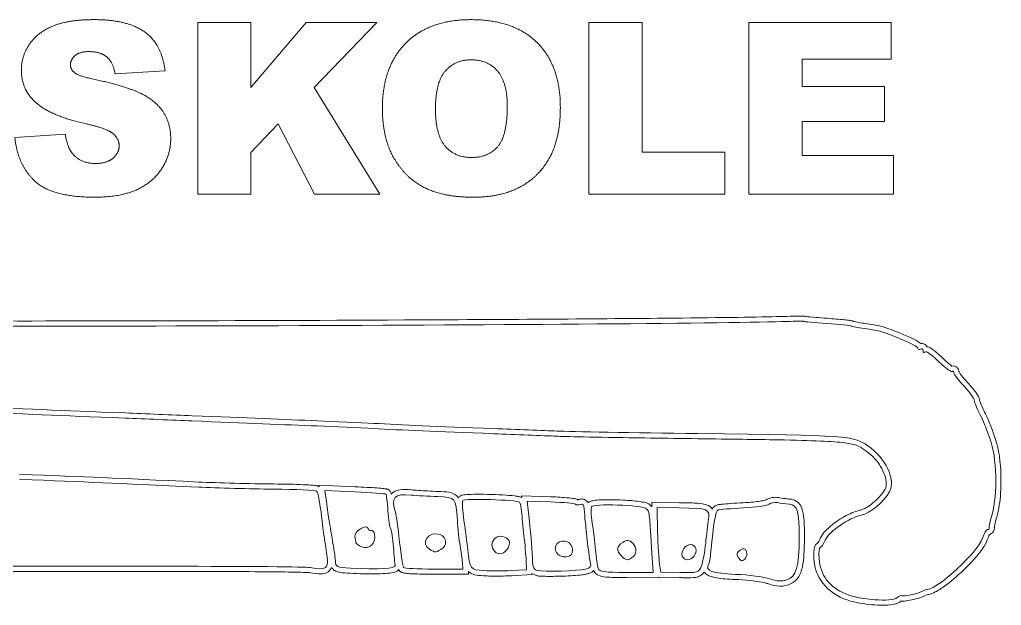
# Model space of a CAD drawing. Header units: millimetres. Extents: x 0 to 1091, y 0 to 786.
# Drawn here: x 520 to 1091, y 445 to 786 of the extents above; entities that cross this region are included whole.
import ezdxf

# ---------------------------------------------------------------- set-up
doc = ezdxf.new("R2010")
doc.units = ezdxf.units.MM
doc.layers.get('0').update_dxf_attribs({"lineweight": 5})

msp = doc.modelspace()

# ---------------------------------------------------------------- linework, layer by layer
at = {"color": 1}
for p, q in [((623.18, 784.03), (654.08, 784.03)), ((623.18, 684.03), (623.18, 784.03)), ((654.08, 784.03), (654.08, 746.24)), ((654.08, 746.24), (686.44, 784.03)), ((686.44, 784.03), (727.54, 784.03)), ((727.54, 784.03), (691.05, 746.29)), ((851.01, 784.03), (881.91, 784.03)), ((851.01, 684.03), (851.01, 784.03)), ((881.91, 784.03), (881.91, 708.66)), ((944.12, 784.03), (1026.93, 784.03)), ((944.12, 684.03), (944.12, 784.03)), ((1026.93, 784.03), (1026.93, 762.68)), ((1026.93, 762.68), (975.09, 762.68)), ((975.09, 762.68), (975.09, 746.79)), ((604.21, 755.93), (575.09, 754.23)), ((691.05, 746.29), (729.18, 684.03)), ((975.09, 746.79), (1023.18, 746.79)), ((1023.18, 746.79), (1023.18, 726.39)), ((1023.18, 726.39), (975.09, 726.39)), ((975.09, 726.39), (975.09, 706.68)), ((670.04, 725.16), (654.08, 708.44)), ((691.13, 684.03), (670.04, 725.16)), ((516.76, 717.12), (546.16, 718.96)), ((654.08, 708.44), (654.08, 684.03)), ((881.91, 708.66), (930.13, 708.66)), ((930.13, 708.66), (930.13, 684.03)), ((975.09, 706.68), (1028.43, 706.68)), ((1028.43, 706.68), (1028.43, 684.03)), ((654.08, 684.03), (623.18, 684.03)), ((729.18, 684.03), (691.13, 684.03)), ((930.13, 684.03), (851.01, 684.03)), ((1028.43, 684.03), (944.12, 684.03)), ((693.82, 514.66), (714.93, 513.73)), ((693.95, 513.72), (693.82, 514.66)), ((697.28, 511.51), (714.79, 510.73)), ((698.34, 503.62), (697.28, 511.51)), ((811.88, 507.45), (811.77, 508.46)), ((811.77, 508.46), (828.77, 507.88)), ((815.11, 505.35), (828.66, 504.88)), ((816.17, 495.32), (815.11, 505.35)), ((887.65, 501.99), (887.58, 504.76)), ((887.58, 504.76), (903.82, 504.46)), ((890.66, 501.7), (903.76, 501.46)), ((891.02, 487.53), (890.66, 501.7)), ((887.52, 478.25), (888.44, 463.74)), ((777.34, 469.56), (777.67, 465.75)), ((814.44, 470.87), (814.68, 465.39)), ((777.67, 465.75), (760.61, 465.79)), ((780.79, 464.51), (780.95, 462.74)), ((814.68, 465.39), (805.7, 464.91)), ((817.79, 463.14), (817.81, 462.56)), ((817.79, 463.14), (820.26, 461.96)), ((888.44, 463.74), (872.9, 463.8)), ((892.95, 464.08), (892.16, 468.73)), ((903.9, 463.83), (892.95, 464.08)), ((780.95, 462.74), (760.61, 462.79)), ((817.81, 462.56), (805.87, 461.91)), ((891.64, 460.73), (872.89, 460.8)), ((903.83, 460.83), (891.62, 461.11)), ((891.62, 461.11), (891.64, 460.73))]:
    msp.add_line(p, q, dxfattribs=at)
for centre, start, end in [((777.52, 505.72), 148.2835, 148.2837), ((810.62, 504.7), 45.0014, 45.0016), ((743.09, 466.62), 210.7727, 210.7747)]:
    msp.add_arc(centre, 3, start, end, dxfattribs=at)
for points, degree in [([(538.42, 781.82), (547.39, 785.74), (563.01, 785.74)], 2), ([(563.01, 785.74), (582.18, 785.74), (592.24, 778.61)], 2), ([(744.39, 772.1), (758.03, 785.74), (782.38, 785.74)], 2), ([(782.38, 785.74), (807.35, 785.74), (820.86, 772.34)], 2), ([(524.98, 771.04), (529.45, 777.89), (538.42, 781.82)], 2), ([(592.24, 778.61), (602.3, 771.48), (604.21, 755.93)], 2), ([(730.75, 733.97), (730.75, 758.45), (744.39, 772.1)], 2), ([(820.86, 772.34), (834.36, 758.93), (834.36, 734.78)], 2), ([(520.52, 756.48), (520.52, 764.18), (524.98, 771.04)], 2), ([(559.94, 767.12), (554.55, 767.12), (551.83, 764.83)], 2), ([(570.21, 764.05), (566.49, 767.12), (559.94, 767.12)], 2), ([(551.83, 764.83), (549.1, 762.55), (549.1, 759.27)], 2), ([(575.09, 754.23), (573.93, 760.98), (570.21, 764.05)], 2), ([(782.32, 762.34), (772.97, 762.34), (767.31, 755.73)], 2), ([(797.77, 755.83), (792.07, 762.34), (782.32, 762.34)], 2), ([(529.25, 737.17), (520.52, 744.74), (520.52, 756.48)], 2), ([(549.1, 759.27), (549.1, 756.89), (551.35, 754.98)], 2), ([(551.35, 754.98), (553.53, 753), (561.72, 751.29)], 2), ([(767.31, 755.73), (761.65, 749.11), (761.65, 733.83)], 2), ([(803.46, 735.19), (803.46, 749.31), (797.77, 755.83)], 2), ([(561.72, 751.29), (581.98, 746.93), (590.74, 742.46)], 2), ([(590.74, 742.46), (599.51, 737.99), (603.5, 731.37)], 2), ([(558.24, 725.03), (537.91, 729.6), (529.25, 737.17)], 2), ([(737.64, 704.77), (730.75, 716.44), (730.75, 733.97)], 2), ([(761.65, 733.83), (761.65, 718.69), (767.28, 712.07)], 2), ([(798.01, 711.93), (803.46, 718.41), (803.46, 735.19)], 2), ([(834.36, 734.78), (834.36, 717.25), (828.46, 706.03)], 2), ([(603.5, 731.37), (607.49, 724.76), (607.49, 716.57)], 2), ([(574.06, 719.23), (570.65, 722.3), (558.24, 725.03)], 2), ([(527.88, 692.15), (518.06, 701.97), (516.76, 717.12)], 2), ([(546.16, 718.96), (547.12, 711.8), (550.05, 708.04)], 2), ([(577.47, 712.27), (577.47, 716.16), (574.06, 719.23)], 2), ([(607.49, 716.57), (607.49, 706.95), (602.17, 698.84)], 2), ([(573.89, 705.08), (577.47, 708.18), (577.47, 712.27)], 2), ([(767.28, 712.07), (772.9, 705.45), (782.59, 705.45)], 2), ([(782.59, 705.45), (792.55, 705.45), (798.01, 711.93)], 2), ([(550.05, 708.04), (554.83, 701.97), (563.69, 701.97)], 2), ([(563.69, 701.97), (570.31, 701.97), (573.89, 705.08)], 2), ([(755.61, 687.72), (744.53, 693.11), (737.64, 704.77)], 2), ([(828.46, 706.03), (822.56, 694.81), (811.41, 688.57)], 2), ([(602.17, 698.84), (596.85, 690.72), (587.3, 686.52)], 2), ([(563.22, 682.33), (537.71, 682.33), (527.88, 692.15)], 2), ([(587.3, 686.52), (577.75, 682.33), (563.22, 682.33)], 2), ([(783.61, 682.33), (766.7, 682.33), (755.61, 687.72)], 2), ([(811.41, 688.57), (800.26, 682.33), (783.61, 682.33)], 2), ([(411.88, 608.03), (422.52, 606.2), (905.51, 607.89), (966.29, 609.97)], 3), ([(966.29, 609.97), (971.49, 610.14), (975.85, 610.17), (975.99, 610.03)], 3), ([(975.99, 610.03), (976.13, 609.89), (982.25, 609.34), (989.59, 608.81)], 3), ([(989.59, 608.81), (996.92, 608.28), (1003.31, 607.62), (1003.78, 607.33)], 3), ([(1003.78, 607.33), (1004.24, 607.04), (1007.63, 606.38), (1011.3, 605.86)], 3), ([(1011.3, 605.86), (1020.33, 604.59), (1022.46, 603.97), (1033.26, 599.52)], 3), ([(1033.26, 599.52), (1038.39, 597.4), (1042.58, 595.07), (1042.58, 594.32)], 3), ([(1042.58, 594.32), (1042.58, 593.57), (1043.25, 593.38), (1044.07, 593.89)], 3), ([(1044.07, 593.89), (1044.89, 594.39), (1045.56, 593.99), (1045.56, 592.98)], 3), ([(1045.56, 592.98), (1045.56, 591.98), (1045.97, 591.56), (1046.47, 592.06)], 3), ([(1046.47, 592.06), (1047.46, 593.06), (1049.35, 591.71), (1056.78, 584.72)], 3), ([(1056.78, 584.72), (1059.52, 582.13), (1062.14, 580.4), (1062.61, 580.86)], 3), ([(1062.61, 580.86), (1063.07, 581.33), (1063.45, 581.04), (1063.45, 580.22)], 3), ([(1063.45, 580.22), (1063.45, 579.4), (1066.14, 575.82), (1069.42, 572.27)], 3), ([(1069.42, 572.27), (1072.7, 568.71), (1075.38, 565.05), (1075.38, 564.13)], 3), ([(581.11, 556.68), (540.34, 558.28), (527.77, 558.83), (476.74, 561.23)], 3), ([(1075.38, 564.13), (1075.38, 563.21), (1076.67, 559.93), (1078.25, 556.83)], 3), ([(581, 553.68), (540.22, 555.28), (527.63, 555.83), (476.6, 558.23)], 3), ([(619.88, 555.1), (609.22, 555.55), (591.77, 556.26), (581.11, 556.68)], 3), ([(692.94, 552.15), (673.97, 552.86), (651.62, 553.77), (619.88, 555.1)], 3), ([(1078.25, 556.83), (1079.83, 553.74), (1081.86, 549.07), (1082.78, 546.45)], 3), ([(619.75, 552.1), (609.1, 552.55), (591.65, 553.26), (581, 553.68)], 3), ([(692.83, 549.15), (673.85, 549.86), (651.49, 550.77), (619.75, 552.1)], 3), ([(725.57, 547.65), (717.41, 548.1), (702.64, 548.78), (692.83, 549.15)], 3), ([(725.74, 550.65), (717.54, 551.1), (702.78, 551.78), (692.94, 552.15)], 3), ([(795.82, 547.6), (761.73, 548.89), (742.13, 549.74), (725.74, 550.65)], 3), ([(795.71, 544.61), (761.61, 545.89), (741.99, 546.74), (725.57, 547.65)], 3), ([(832.22, 543.15), (824.44, 543.49), (808, 544.14), (795.71, 544.61)], 3), ([(832.35, 546.15), (824.56, 546.48), (808.12, 547.14), (795.82, 547.6)], 3), ([(914.35, 544.7), (877.04, 545.16), (840.14, 545.81), (832.35, 546.15)], 3), ([(1013.38, 537.6), (1004.78, 543.45), (1002.47, 543.61), (914.35, 544.7)], 3), ([(1082.78, 546.45), (1083.69, 543.84), (1084.49, 541.55), (1084.57, 541.37)], 3), ([(1026.08, 510.85), (1029.74, 517.88), (1023.7, 530.59), (1013.38, 537.6)], 3), ([(1084.57, 541.37), (1088.48, 531.7), (1089.1, 509.07), (1085.77, 497.72)], 3), ([(519.51, 521.03), (560.29, 519.43), (572.88, 518.88), (623.91, 516.48)], 3), ([(519.4, 518.03), (560.17, 516.43), (572.74, 515.88), (623.77, 513.49)], 3), ([(623.91, 516.48), (634.49, 515.99), (654.07, 515.48), (667.28, 515.36)], 3), ([(623.77, 513.49), (634.43, 512.99), (654, 512.48), (667.26, 512.36)], 3), ([(667.26, 512.36), (680.51, 512.24), (691.77, 511.72), (692.28, 511.22)], 3), ([(692.28, 511.22), (693.4, 510.09), (694.2, 506.09), (695.45, 495.19)], 3), ([(714.79, 510.73), (724.43, 510.3), (732.54, 509.72), (732.82, 509.44)], 3), ([(732.82, 509.44), (733.09, 509.17), (733.61, 504.82), (733.97, 499.77)], 3), ([(738.48, 498.23), (735.55, 507.63), (737.48, 509.9), (747.52, 508.91)], 3), ([(747.52, 508.91), (750.8, 508.59), (757.67, 508.17), (762.78, 507.99)], 3), ([(1009.53, 497.15), (1014.63, 498.17), (1023.14, 505.22), (1026.08, 510.85)], 3), ([(699.87, 493.26), (699.62, 494.62), (698.93, 499.28), (698.34, 503.62)], 3), ([(762.78, 507.99), (773.44, 507.62), (773.61, 507.42), (774.41, 494.28)], 3), ([(778.24, 494.14), (777.42, 499.82), (777.09, 505.03), (777.52, 505.72)], 3), ([(777.52, 505.72), (778.35, 507.07), (809.21, 506.12), (810.62, 504.7)], 3), ([(810.62, 504.7), (811.09, 504.23), (811.63, 501.69), (811.82, 499.05)], 3), ([(828.66, 504.88), (836.12, 504.63), (842.61, 504.02), (843.1, 503.54)], 3), ([(843.1, 503.54), (843.59, 503.05), (844.92, 503.01), (846.07, 503.45)], 3), ([(846.07, 503.45), (847.48, 503.99), (848.21, 503.11), (848.31, 500.74)], 3), ([(852.43, 501.96), (852.69, 504.14), (882.34, 503.16), (884.6, 500.91)], 3), ([(940.98, 501.41), (948.16, 501.78), (954.87, 502.75), (955.89, 503.56)], 3), ([(955.89, 503.56), (956.91, 504.38), (959.09, 504.79), (960.73, 504.48)], 3), ([(960.73, 504.48), (962.37, 504.17), (965.52, 503.76), (967.72, 503.56)], 3), ([(967.72, 503.56), (972.4, 503.13), (973.54, 499.31), (973.48, 484.25)], 3), ([(733.97, 499.77), (734.32, 494.73), (735.05, 489.9), (735.59, 489.03)], 3), ([(739.93, 489.03), (739.56, 492.72), (738.9, 496.86), (738.48, 498.23)], 3), ([(811.82, 499.05), (812.01, 496.41), (812.62, 490.22), (813.18, 485.3)], 3), ([(848.31, 500.74), (848.39, 498.81), (848.65, 495.55), (848.88, 493.5)], 3), ([(853.21, 490.52), (852.31, 496.06), (852.1, 499.11), (852.43, 501.96)], 3), ([(884.6, 500.91), (886.19, 499.31), (886.16, 499.6), (887.52, 478.25)], 3), ([(903.76, 501.46), (920.58, 501.16), (921.56, 500.76), (920.59, 494.64)], 3), ([(922, 476.01), (923.46, 492.27), (924.78, 499.77), (926.29, 500.23)], 3), ([(926.29, 500.23), (927.19, 500.51), (933.8, 501.04), (940.98, 501.41)], 3), ([(1085.77, 497.72), (1084.69, 494.03), (1083.92, 490.5), (1084.06, 489.89)], 3), ([(695.45, 495.19), (695.99, 490.57), (696.68, 485.45), (696.99, 483.81)], 3), ([(701.49, 483.57), (700.85, 487.54), (700.12, 491.9), (699.87, 493.26)], 3), ([(722.54, 489.39), (721.58, 492.27), (714.16, 487.85), (714.76, 484.76)], 3), ([(774.41, 494.28), (774.71, 489.37), (775.42, 482.67), (775.98, 479.37)], 3), ([(780.43, 477.1), (780.04, 480.79), (779.06, 488.45), (778.24, 494.14)], 3), ([(818.18, 470.12), (817.97, 476.61), (817.42, 483.5), (816.17, 495.32)], 3), ([(848.88, 493.5), (849.12, 491.45), (849.73, 485.75), (850.25, 480.83)], 3), ([(920.59, 494.64), (920.17, 491.96), (919.44, 485.75), (918.98, 480.83)], 3), ([(988.62, 482.7), (990.83, 487.69), (1002.47, 495.73), (1009.53, 497.15)], 3), ([(724.37, 488.25), (723.71, 487.85), (722.89, 488.36), (722.54, 489.39)], 3), ([(726.2, 485.64), (725.85, 487.48), (725.02, 488.66), (724.37, 488.25)], 3), ([(735.59, 489.03), (736.13, 488.16), (736.85, 483.44), (737.2, 478.55)], 3), ([(743.09, 466.62), (742.57, 467.5), (740.97, 478.84), (739.93, 489.03)], 3), ([(764.31, 485.88), (757.7, 488.33), (752.41, 480.67), (758.33, 477.22)], 3), ([(802.8, 483.91), (797.57, 487.73), (791.46, 480.72), (796.03, 476.15)], 3), ([(854.78, 477.01), (854.38, 481.57), (853.67, 487.65), (853.21, 490.52)], 3), ([(892.16, 468.73), (891.73, 471.28), (891.21, 479.74), (891.02, 487.53)], 3), ([(1083.14, 488.77), (1082.48, 488.77), (1081.13, 486.53), (1080.15, 483.8)], 3), ([(1084.06, 489.89), (1084.21, 489.27), (1083.79, 488.77), (1083.14, 488.77)], 3), ([(696.99, 483.81), (697.3, 482.17), (697.97, 477.7), (698.48, 473.89)], 3), ([(702.9, 475.23), (702.76, 475.85), (702.12, 479.6), (701.49, 483.57)], 3), ([(714.76, 484.76), (715.02, 483.41), (715.29, 481.79), (715.35, 481.15)], 3), ([(715.35, 481.15), (715.41, 480.51), (716.97, 479.41), (718.82, 478.72)], 3), ([(718.82, 478.72), (723.09, 477.11), (727.11, 480.88), (726.2, 485.64)], 3), ([(764.77, 477.15), (768.71, 479.26), (768.44, 484.36), (764.31, 485.88)], 3), ([(803.89, 478.26), (805.27, 481.28), (805.09, 482.24), (802.8, 483.91)], 3), ([(813.18, 485.3), (813.74, 480.38), (814.31, 473.89), (814.44, 470.87)], 3), ([(832.58, 480.69), (829.32, 477.42), (832.67, 472.36), (837.73, 472.94)], 3), ([(841.44, 476.93), (841.43, 481.55), (835.82, 483.93), (832.58, 480.69)], 3), ([(850.25, 480.83), (850.77, 475.9), (851.56, 470.73), (852, 469.32)], 3), ([(870.67, 481.31), (866.94, 478.99), (866.71, 476.65), (869.89, 473.48)], 3), ([(876.53, 480.79), (874.21, 482.89), (873.32, 482.97), (870.67, 481.31)], 3), ([(875.86, 472.27), (878.97, 474.41), (879.28, 478.3), (876.53, 480.79)], 3), ([(918.98, 480.83), (918.52, 475.9), (917.4, 470.01), (916.5, 467.73)], 3), ([(973.48, 484.25), (973.41, 466.83), (971.83, 461.48), (966.17, 459.5)], 3), ([(985.67, 478.33), (986.23, 478.33), (987.55, 480.3), (988.62, 482.7)], 3), ([(1080.15, 483.8), (1077.06, 475.27), (1055.32, 455.02), (1048.06, 453.91)], 3), ([(703.35, 470.46), (703.25, 472.47), (703.05, 474.62), (702.9, 475.23)], 3), ([(737.2, 478.55), (737.54, 473.66), (737.99, 468.88), (738.2, 467.93)], 3), ([(758.33, 477.22), (761.6, 475.31), (761.33, 475.31), (764.77, 477.15)], 3), ([(775.98, 479.37), (776.54, 476.07), (777.15, 471.66), (777.34, 469.56)], 3), ([(789.72, 464.88), (782.01, 465.37), (781.61, 465.89), (780.43, 477.1)], 3), ([(796.03, 476.15), (798.66, 473.52), (802.16, 474.45), (803.89, 478.26)], 3), ([(837.73, 472.94), (840.55, 473.27), (841.45, 474.24), (841.44, 476.93)], 3), ([(856.43, 466.29), (855.91, 467.63), (855.17, 472.45), (854.78, 477.01)], 3), ([(910.27, 480.08), (907.28, 480.08), (904.33, 476.06), (905.35, 473.39)], 3), ([(912.26, 473.35), (914.45, 475.99), (913.24, 480.08), (910.27, 480.08)], 3), ([(920.68, 468.49), (921.1, 469.16), (921.69, 472.55), (922, 476.01)], 3), ([(939.13, 476.76), (936.97, 475.41), (936.77, 474.55), (938.12, 472.39)], 3), ([(942.76, 476.02), (942.02, 477.96), (941.29, 478.11), (939.13, 476.76)], 3), ([(941.75, 471.64), (942.82, 472.71), (943.28, 474.68), (942.76, 476.02)], 3), ([(985.01, 472), (984.81, 475.48), (985.11, 478.33), (985.67, 478.33)], 3), ([(698.48, 473.89), (699.53, 466.03), (698.19, 465.05), (688.63, 466.68)], 3), ([(712.11, 466.36), (704.19, 466.78), (703.52, 467.09), (703.35, 470.46)], 3), ([(820.83, 464.91), (819.18, 465.23), (818.29, 466.97), (818.18, 470.12)], 3), ([(852, 469.32), (852.58, 467.48), (851.72, 466.49), (848.94, 465.79)], 3), ([(869.89, 473.48), (872.49, 470.87), (873.51, 470.67), (875.86, 472.27)], 3), ([(905.35, 473.39), (906.46, 470.51), (909.89, 470.49), (912.26, 473.35)], 3), ([(938.12, 472.39), (939.5, 470.17), (940.15, 470.04), (941.75, 471.64)], 3), ([(1000.58, 451.31), (991.03, 455.2), (985.56, 462.47), (985.01, 472)], 3), ([(688.63, 466.68), (677.99, 468.51), (195, 466.82), (134.22, 464.75)], 3), ([(738.2, 467.93), (738.59, 466.12), (728.46, 465.51), (712.11, 466.36)], 3), ([(740.51, 465.09), (740.41, 465.25), (740.35, 465.38), (740.3, 465.48)], 3), ([(760.61, 465.79), (751.23, 465.82), (743.35, 466.19), (743.09, 466.62)], 3), ([(805.7, 464.91), (800.77, 464.64), (793.57, 464.63), (789.72, 464.88)], 3), ([(848.94, 465.79), (844.77, 464.74), (824.91, 464.12), (820.83, 464.91)], 3), ([(872.9, 463.8), (859.96, 463.86), (857.2, 464.27), (856.43, 466.29)], 3), ([(916.5, 467.73), (914.89, 463.67), (914.59, 463.58), (903.9, 463.83)], 3), ([(936.35, 462.73), (922.97, 463.23), (918.46, 464.89), (920.68, 468.49)], 3), ([(956.16, 460.14), (952.94, 461.28), (944.02, 462.45), (936.35, 462.73)], 3), ([(966.17, 459.5), (963.21, 458.47), (960.35, 458.66), (956.16, 460.14)], 3), ([(1044.82, 452.75), (1042.85, 451.56), (1033.83, 449.64), (1033.14, 450.26)], 3), ([(1048.06, 453.91), (1047.1, 453.77), (1045.64, 453.24), (1044.82, 452.75)], 3), ([(1030.51, 449.18), (1026.93, 446.51), (1009.28, 447.76), (1000.58, 451.31)], 3), ([(1033.14, 450.26), (1032.84, 450.53), (1031.66, 450.05), (1030.51, 449.18)], 3)]:
    msp.add_open_spline(points, degree=degree, dxfattribs=at)
for points, knots in [([(412.38, 610.99), (412.41, 610.98), (412.56, 610.96), (412.76, 610.95), (413.5, 610.89), (415.04, 610.83), (417.18, 610.77), (424.88, 610.57), (440.73, 610.43), (462.29, 610.35), (525.94, 610.1), (639.62, 610.34), (743.53, 610.84), (799.95, 611.12), (853.49, 611.47), (894.59, 611.87), (923.87, 612.16), (946.84, 612.47), (960, 612.79), (962.4, 612.85), (964.47, 612.91), (966.19, 612.96)], [0.0022543, 0.0022543, 0.0022543, 0.0022543, 0.0129974, 0.0129974, 0.0129974, 0.0511166, 0.0511166, 0.0511166, 0.1885339, 0.1885339, 0.1885339, 0.5942669, 0.5942669, 0.5942669, 0.8145502, 0.8145502, 0.8145502, 0.9714567, 0.9714567, 0.9714567, 1, 1, 1, 1]), ([(966.19, 612.96), (968.81, 613.05), (971.22, 613.11), (973.02, 613.12), (973.91, 613.12), (974.66, 613.12), (975.23, 613.1), (975.52, 613.1), (975.75, 613.09), (976, 613.06), (976.13, 613.05), (976.25, 613.04), (976.46, 613.01), (976.55, 612.99), (976.65, 612.97), (976.83, 612.92)], [0.0000002, 0.0000002, 0.0000002, 0.0000002, 0.5, 0.5, 0.5, 0.75, 0.75, 0.75, 0.875, 0.875, 0.875, 0.9375, 0.9375, 0.9375, 0.9655778, 0.9655778, 0.9655778, 0.9655778]), ([(976.83, 612.92), (976.93, 612.9), (977.08, 612.88), (977.27, 612.86), (978.31, 612.74), (980.41, 612.54), (983.04, 612.33), (985.04, 612.16), (987.35, 611.98), (989.8, 611.81)], [0.1443759, 0.1443759, 0.1443759, 0.1443759, 0.2221084, 0.2221084, 0.2221084, 0.6645877, 0.6645877, 0.6645877, 1, 1, 1, 1]), ([(989.8, 611.81), (993.5, 611.54), (996.95, 611.24), (999.57, 610.96), (1000.88, 610.83), (1001.97, 610.7), (1002.82, 610.58), (1003.24, 610.52), (1003.6, 610.46), (1003.92, 610.4), (1004.09, 610.36), (1004.24, 610.33), (1004.43, 610.28), (1004.56, 610.24), (1004.71, 610.2), (1004.95, 610.09), (1004.98, 610.08), (1005.02, 610.06), (1005.06, 610.04)], [0.0000004, 0.0000004, 0.0000004, 0.0000004, 0.5, 0.5, 0.5, 0.75, 0.75, 0.75, 0.875, 0.875, 0.875, 0.9375, 0.9375, 0.9375, 0.9812419, 0.9812419, 0.9812419, 0.9870525, 0.9870525, 0.9870525, 0.9870525]), ([(1005.06, 610.04), (1005.15, 610.01), (1005.36, 609.96), (1005.61, 609.9), (1006.57, 609.68), (1008.32, 609.35), (1010.25, 609.05), (1010.73, 608.98), (1011.22, 608.9), (1011.72, 608.83)], [0.156892, 0.156892, 0.156892, 0.156892, 0.3015799, 0.3015799, 0.3015799, 0.8611263, 0.8611263, 0.8611263, 1, 1, 1, 1]), ([(1011.72, 608.83), (1015.7, 608.27), (1018.45, 607.82), (1021.24, 607.1), (1024.14, 606.34), (1026.97, 605.31), (1031.15, 603.62), (1032.15, 603.22), (1033.23, 602.78), (1034.4, 602.29)], [0, 0, 0, 0, 0.4370192, 0.4370192, 0.4370192, 0.8914728, 0.8914728, 0.8914728, 1, 1, 1, 1]), ([(1034.4, 602.29), (1037.06, 601.2), (1039.47, 600.05), (1041.3, 599.03), (1042.22, 598.51), (1042.99, 598.04), (1043.65, 597.54), (1043.85, 597.4), (1044.04, 597.24), (1044.23, 597.07)], [0.0000001, 0.0000001, 0.0000001, 0.0000001, 0.5, 0.5, 0.5, 0.75, 0.75, 0.75, 0.8241488, 0.8241488, 0.8241488, 0.8241488]), ([(1044.23, 597.07), (1044.39, 597.09), (1044.56, 597.1), (1044.73, 597.1), (1045.49, 597.11), (1046.34, 596.84), (1046.99, 596.35), (1047.4, 596.04), (1047.72, 595.66), (1047.96, 595.27)], [0.2349341, 0.2349341, 0.2349341, 0.2349341, 0.2913524, 0.2913524, 0.2913524, 0.5379894, 0.5379894, 0.5379894, 0.6918086, 0.6918086, 0.6918086, 0.6918086]), ([(1047.96, 595.27), (1048.06, 595.25), (1048.16, 595.23), (1048.25, 595.21), (1049.21, 594.97), (1049.9, 594.55), (1050.65, 594.03), (1051.95, 593.16), (1053.42, 591.89), (1055.52, 589.98), (1056.49, 589.1), (1057.59, 588.08), (1058.83, 586.9)], [0.2403287, 0.2403287, 0.2403287, 0.2403287, 0.2614654, 0.2614654, 0.2614654, 0.4728147, 0.4728147, 0.4728147, 0.8330343, 0.8330343, 0.8330343, 1, 1, 1, 1]), ([(1058.83, 586.9), (1059.79, 586), (1060.72, 585.22), (1061.5, 584.65), (1061.84, 584.4), (1062.14, 584.18), (1062.39, 584.03)], [0, 0, 0, 0, 0.3758079, 0.3758079, 0.3758079, 0.5398624, 0.5398624, 0.5398624, 0.5398624]), ([(1062.39, 584.03), (1062.89, 584.12), (1063.48, 584.11), (1064.02, 583.93), (1064.73, 583.71), (1065.29, 583.25), (1065.63, 582.81), (1066.14, 582.16), (1066.3, 581.57), (1066.38, 581.07), (1066.4, 580.98), (1066.41, 580.89), (1066.42, 580.8)], [0.2677418, 0.2677418, 0.2677418, 0.2677418, 0.4053054, 0.4053054, 0.4053054, 0.5823178, 0.5823178, 0.5823178, 0.8434661, 0.8434661, 0.8434661, 0.8914765, 0.8914765, 0.8914765, 0.8914765]), ([(1066.42, 580.8), (1066.49, 580.68), (1066.59, 580.51), (1066.72, 580.31), (1067.31, 579.41), (1068.43, 577.95), (1069.77, 576.39), (1070.35, 575.71), (1070.97, 575), (1071.62, 574.3)], [0.2164367, 0.2164367, 0.2164367, 0.2164367, 0.321048, 0.321048, 0.321048, 0.7944259, 0.7944259, 0.7944259, 1, 1, 1, 1]), ([(1071.62, 574.3), (1073.33, 572.45), (1074.88, 570.58), (1076.05, 568.99), (1076.63, 568.19), (1077.12, 567.47), (1077.51, 566.79), (1077.71, 566.44), (1077.88, 566.12), (1078.04, 565.74), (1078.16, 565.44), (1078.28, 565.12), (1078.35, 564.59), (1078.36, 564.5), (1078.37, 564.4), (1078.38, 564.29)], [0, 0, 0, 0, 0.5, 0.5, 0.5, 0.75, 0.75, 0.75, 0.875, 0.875, 0.875, 0.9743564, 0.9743564, 0.9743564, 0.991983, 0.991983, 0.991983, 0.991983]), ([(1078.38, 564.29), (1078.4, 564.19), (1078.47, 563.91), (1078.59, 563.56), (1078.95, 562.48), (1079.7, 560.68), (1080.56, 558.92), (1080.68, 558.68), (1080.8, 558.44), (1080.92, 558.2)], [0.1285113, 0.1285113, 0.1285113, 0.1285113, 0.3189094, 0.3189094, 0.3189094, 0.9180273, 0.9180273, 0.9180273, 1, 1, 1, 1]), ([(1080.92, 558.2), (1082.19, 555.7), (1083.69, 552.37), (1084.76, 549.68), (1085.09, 548.87), (1085.37, 548.11), (1085.61, 547.44)], [0.0000002, 0.0000002, 0.0000002, 0.0000002, 0.7675239, 0.7675239, 0.7675239, 1, 1, 1, 1]), ([(914.32, 541.7), (895.65, 541.93), (877.1, 542.21), (862.23, 542.47), (851.85, 542.65), (843.28, 542.83), (837.7, 542.98), (835.28, 543.04), (833.43, 543.1), (832.22, 543.15)], [0, 0, 0, 0, 0.5, 0.5, 0.5, 0.8487759, 0.8487759, 0.8487759, 1, 1, 1, 1]), ([(1085.61, 547.44), (1086.05, 546.18), (1086.46, 545), (1086.78, 544.09), (1086.96, 543.59), (1087.11, 543.17), (1087.21, 542.87), (1087.28, 542.67), (1087.34, 542.52), (1087.36, 542.47)], [0.0000003, 0.0000003, 0.0000003, 0.0000003, 0.4826091, 0.4826091, 0.4826091, 0.7530504, 0.7530504, 0.7530504, 0.93889, 0.93889, 0.93889, 0.93889]), ([(1011.69, 535.12), (1010.08, 536.22), (1008.89, 536.97), (1007.35, 537.6), (1005.68, 538.29), (1003.51, 538.85), (999.91, 539.32), (993.24, 540.19), (981.86, 540.67), (960.87, 541.05), (948.84, 541.27), (933.64, 541.46), (914.32, 541.7)], [0, 0, 0, 0, 0.191408, 0.191408, 0.191408, 0.397964, 0.397964, 0.397964, 0.78065, 0.78065, 0.78065, 1, 1, 1, 1]), ([(1087.36, 542.47), (1088.61, 539.37), (1089.45, 535.48), (1090.04, 531.12), (1090.92, 524.52), (1091.16, 516.9), (1090.7, 509.95), (1090.38, 505.09), (1089.73, 500.57), (1088.65, 496.87)], [0.0007189, 0.0007189, 0.0007189, 0.0007189, 0.2802396, 0.2802396, 0.2802396, 0.7038362, 0.7038362, 0.7038362, 1, 1, 1, 1]), ([(1023.41, 512.24), (1024.02, 513.39), (1024.29, 514.96), (1024.09, 516.87), (1023.78, 519.8), (1022.34, 523.45), (1019.97, 526.89), (1017.84, 529.97), (1014.99, 532.88), (1011.69, 535.12)], [0, 0, 0, 0, 0.256158, 0.256158, 0.256158, 0.648826, 0.648826, 0.648826, 1, 1, 1, 1]), ([(667.28, 515.36), (673.94, 515.3), (680.1, 515.14), (684.68, 514.93), (686.98, 514.82), (688.87, 514.71), (690.29, 514.58), (691, 514.52), (691.57, 514.45), (692.08, 514.37), (692.34, 514.33), (692.57, 514.29), (692.86, 514.21), (693.01, 514.16), (693.18, 514.11), (693.43, 514), (693.57, 513.94), (693.73, 513.87), (693.95, 513.72)], [0, 0, 0, 0, 0.5, 0.5, 0.5, 0.75, 0.75, 0.75, 0.875, 0.875, 0.875, 0.9375, 0.9375, 0.9375, 0.9708682, 0.9708682, 0.9708682, 0.9890761, 0.9890761, 0.9890761, 0.9890761]), ([(714.93, 513.73), (719.77, 513.51), (724.22, 513.26), (727.53, 513.02), (729.18, 512.9), (730.54, 512.79), (731.55, 512.69), (732.06, 512.63), (732.47, 512.58), (732.84, 512.52), (733.02, 512.49), (733.19, 512.47), (733.41, 512.41), (733.53, 512.38), (733.65, 512.35), (733.86, 512.27), (734, 512.21), (734.18, 512.15), (734.49, 511.94), (734.61, 511.85), (734.76, 511.74), (734.94, 511.57)], [0, 0, 0, 0, 0.5, 0.5, 0.5, 0.75, 0.75, 0.75, 0.875, 0.875, 0.875, 0.9375, 0.9375, 0.9375, 0.96875, 0.96875, 0.96875, 0.9909939, 0.9909939, 0.9909939, 0.9999993, 0.9999993, 0.9999993, 0.9999993]), ([(734.94, 511.57), (735.33, 511.17), (735.44, 510.93), (735.53, 510.74), (735.71, 510.38), (735.76, 510.2), (735.81, 510.02), (735.86, 509.83), (735.9, 509.66), (735.93, 509.49)], [0, 0, 0, 0, 0.0390532, 0.0390532, 0.0390532, 0.1130488, 0.1130488, 0.1130488, 0.1869036, 0.1869036, 0.1869036, 0.1869036]), ([(735.93, 509.49), (736.31, 509.92), (736.73, 510.29), (737.18, 510.6), (738.39, 511.4), (739.74, 511.78), (741.16, 511.97), (743.09, 512.23), (745.24, 512.15), (747.82, 511.9)], [0.5051432, 0.5051432, 0.5051432, 0.5051432, 0.5740705, 0.5740705, 0.5740705, 0.7554524, 0.7554524, 0.7554524, 1, 1, 1, 1]), ([(747.82, 511.9), (749.82, 511.7), (753.41, 511.45), (757.04, 511.26), (759.06, 511.15), (761.09, 511.05), (762.89, 510.99)], [0, 0, 0, 0, 0.64318, 0.64318, 0.64318, 1, 1, 1, 1]), ([(762.89, 510.99), (765.56, 510.9), (767.64, 510.83), (769.52, 510.49), (770.73, 510.27), (771.91, 509.92), (772.99, 509.24), (773.76, 508.75), (774.45, 508.08), (774.99, 507.33)], [0, 0, 0, 0, 0.25, 0.25, 0.25, 0.4118412, 0.4118412, 0.4118412, 0.5281741, 0.5281741, 0.5281741, 0.5281741]), ([(774.97, 507.3), (775.34, 507.9), (775.73, 508.16), (776.02, 508.34), (776.5, 508.64), (776.8, 508.72), (777.08, 508.8), (777.65, 508.96), (778.13, 509.03), (778.7, 509.09), (780.06, 509.24), (781.82, 509.32), (783.94, 509.35), (788.72, 509.42), (795.16, 509.26), (800.6, 508.96), (803.32, 508.8), (805.78, 508.61), (807.7, 508.39), (808.66, 508.27), (809.47, 508.16), (810.19, 508), (810.55, 507.93), (810.88, 507.85), (811.24, 507.72), (811.43, 507.66), (811.63, 507.58), (811.88, 507.45)], [0, 0, 0, 0, 0.0201185, 0.0201185, 0.0201185, 0.0537207, 0.0537207, 0.0537207, 0.1211751, 0.1211751, 0.1211751, 0.2802777, 0.2802777, 0.2802777, 0.6401389, 0.6401389, 0.6401389, 0.8200694, 0.8200694, 0.8200694, 0.9100347, 0.9100347, 0.9100347, 0.9550174, 0.9550174, 0.9550174, 0.9782004, 0.9782004, 0.9782004, 0.9782004]), ([(1008.94, 500.09), (1009.78, 500.25), (1011.18, 500.82), (1012.68, 501.71), (1015.07, 503.13), (1017.79, 505.32), (1019.94, 507.6), (1021.47, 509.22), (1022.72, 510.89), (1023.41, 512.24)], [0.0000001, 0.0000001, 0.0000001, 0.0000001, 0.2688549, 0.2688549, 0.2688549, 0.69683, 0.69683, 0.69683, 1, 1, 1, 1]), ([(828.77, 507.88), (832.54, 507.75), (836.07, 507.54), (838.77, 507.28), (840.12, 507.16), (841.26, 507.02), (842.17, 506.88), (842.62, 506.8), (843.01, 506.73), (843.42, 506.62), (843.62, 506.57), (843.82, 506.51), (844.08, 506.4), (844.22, 506.35), (844.37, 506.28), (844.58, 506.15)], [0, 0, 0, 0, 0.5, 0.5, 0.5, 0.75, 0.75, 0.75, 0.875, 0.875, 0.875, 0.9375, 0.9375, 0.9375, 0.9714488, 0.9714488, 0.9714488, 0.9714488]), ([(844.58, 506.15), (844.68, 506.16), (844.8, 506.19), (844.91, 506.22), (844.94, 506.23), (844.97, 506.24), (845, 506.25)], [0.669588, 0.669588, 0.669588, 0.669588, 0.9235561, 0.9235561, 0.9235561, 0.9999731, 0.9999731, 0.9999731, 0.9999731]), ([(845, 506.25), (845.64, 506.5), (846.42, 506.68), (847.31, 506.58), (848.09, 506.48), (848.93, 506.11), (849.53, 505.58), (849.96, 505.21), (850.27, 504.78), (850.5, 504.36)], [0, 0, 0, 0, 0.2348043, 0.2348043, 0.2348043, 0.4398908, 0.4398908, 0.4398908, 0.5875236, 0.5875236, 0.5875236, 0.5875236]), ([(850.5, 504.36), (850.83, 504.68), (851.13, 504.84), (851.4, 504.98), (852.02, 505.3), (852.51, 505.42), (853.05, 505.54), (854.16, 505.79), (855.43, 505.92), (856.95, 506.02), (860.73, 506.26), (865.89, 506.22), (870.84, 505.97), (874.25, 505.79), (877.54, 505.52), (880.2, 505.15), (881.53, 504.96), (882.69, 504.76), (883.7, 504.5), (884.23, 504.36), (884.71, 504.21), (885.21, 504), (885.61, 503.83), (886.02, 503.64), (886.52, 503.2), (886.59, 503.15), (886.65, 503.09), (886.72, 503.02), (886.72, 503.02), (886.72, 503.02), (886.72, 503.02), (886.72, 503.02), (886.72, 503.02), (886.72, 503.02)], [0.0326132, 0.0326132, 0.0326132, 0.0326132, 0.0588656, 0.0588656, 0.0588656, 0.1200563, 0.1200563, 0.1200563, 0.2469377, 0.2469377, 0.2469377, 0.5630399, 0.5630399, 0.5630399, 0.78152, 0.78152, 0.78152, 0.89076, 0.89076, 0.89076, 0.9480769, 0.9480769, 0.9480769, 0.994154, 0.994154, 0.994154, 1, 1, 1, 1.0000013, 1.0000013, 1.0000013, 1.0000026, 1.0000026, 1.0000026, 1.0000026]), ([(903.82, 504.46), (908.34, 504.38), (911.75, 504.29), (914.39, 504.08), (916.22, 503.93), (917.69, 503.73), (919, 503.35), (920.07, 503.04), (921.08, 502.59), (921.95, 501.82), (922.3, 501.51), (922.61, 501.14), (922.87, 500.75)], [0, 0, 0, 0, 0.2683849, 0.2683849, 0.2683849, 0.4532128, 0.4532128, 0.4532128, 0.6027381, 0.6027381, 0.6027381, 0.6626874, 0.6626874, 0.6626874, 0.6626874]), ([(922.87, 500.75), (922.97, 500.96), (923.09, 501.16), (923.22, 501.36), (923.49, 501.78), (923.84, 502.23), (924.45, 502.64), (924.71, 502.82), (925.04, 502.99), (925.41, 503.1)], [0.8322353, 0.8322353, 0.8322353, 0.8322353, 0.875, 0.875, 0.875, 0.9618008, 0.9618008, 0.9618008, 1, 1, 1, 1]), ([(925.41, 503.1), (925.73, 503.2), (925.9, 503.22), (926.12, 503.26), (926.66, 503.36), (927.31, 503.43), (928.15, 503.52), (930.96, 503.8), (935.74, 504.14), (940.83, 504.41)], [0, 0, 0, 0, 0.083183, 0.083183, 0.083183, 0.295909, 0.295909, 0.295909, 1, 1, 1, 1]), ([(940.83, 504.41), (944.06, 504.57), (947.21, 504.87), (949.71, 505.2), (950.96, 505.37), (952.05, 505.56), (952.88, 505.73), (953.51, 505.86), (954.01, 506), (954.23, 506.07), (954.23, 506.07), (954.24, 506.08), (954.24, 506.08)], [0, 0, 0, 0, 0.4619714, 0.4619714, 0.4619714, 0.6929571, 0.6929571, 0.6929571, 0.8700318, 0.8700318, 0.8700318, 0.8751055, 0.8751055, 0.8751055, 0.8751055]), ([(954.24, 506.08), (955.02, 506.63), (955.8, 506.94), (956.61, 507.18), (957.9, 507.54), (959.25, 507.68), (960.64, 507.53), (960.86, 507.5), (961.07, 507.47), (961.29, 507.43), (961.29, 507.43), (961.29, 507.43), (961.29, 507.43)], [0.0325545, 0.0325545, 0.0325545, 0.0325545, 0.3729917, 0.3729917, 0.3729917, 0.9165104, 0.9165104, 0.9165104, 1, 1, 1, 1.0000048, 1.0000048, 1.0000048, 1.0000048]), ([(961.29, 507.43), (962.22, 507.26), (963.91, 507.01), (965.53, 506.81), (966.4, 506.7), (967.26, 506.61), (967.99, 506.54)], [0.0000011, 0.0000011, 0.0000011, 0.0000011, 0.6494888, 0.6494888, 0.6494888, 1, 1, 1, 1]), ([(967.99, 506.54), (969.21, 506.43), (970.48, 506.12), (971.63, 505.42), (972.75, 504.74), (973.68, 503.71), (974.32, 502.53), (975.23, 500.86), (975.69, 498.93), (975.99, 496.51), (976.39, 493.42), (976.5, 489.48), (976.48, 484.24)], [0.0000003, 0.0000003, 0.0000003, 0.0000003, 0.1953649, 0.1953649, 0.1953649, 0.3858984, 0.3858984, 0.3858984, 0.6552845, 0.6552845, 0.6552845, 1, 1, 1, 1]), ([(886.72, 503.02), (886.95, 502.8), (887.27, 502.49), (887.64, 502), (887.64, 502), (887.65, 501.99), (887.65, 501.99)], [0, 0, 0, 0, 0.1538031, 0.1538031, 0.1538031, 0.1554602, 0.1554602, 0.1554602, 0.1554602]), ([(985.87, 483.92), (986.53, 485.39), (987.52, 486.68), (988.72, 487.97), (991.03, 490.47), (994.19, 492.94), (997.57, 495.07), (1000.44, 496.86), (1003.44, 498.39), (1006.27, 499.36), (1007.18, 499.66), (1008.06, 499.91), (1008.94, 500.09)], [0.0000004, 0.0000004, 0.0000004, 0.0000004, 0.1972635, 0.1972635, 0.1972635, 0.5768866, 0.5768866, 0.5768866, 0.897861, 0.897861, 0.897861, 1, 1, 1, 1]), ([(1088.65, 496.87), (1088.18, 495.29), (1087.78, 493.72), (1087.49, 492.46), (1087.32, 491.71), (1087.19, 491.07), (1087.12, 490.62), (1087.09, 490.44), (1087.07, 490.29), (1087.06, 490.19)], [0, 0, 0, 0, 0.4452494, 0.4452494, 0.4452494, 0.7093206, 0.7093206, 0.7093206, 0.815438, 0.815438, 0.815438, 0.815438]), ([(1084.48, 485.99), (1084.42, 485.89), (1084.34, 485.78), (1084.27, 485.65), (1083.87, 484.97), (1083.38, 483.91), (1082.97, 482.78)], [0.4374938, 0.4374938, 0.4374938, 0.4374938, 0.5274959, 0.5274959, 0.5274959, 1, 1, 1, 1]), ([(1087.06, 490.19), (1087.17, 489.35), (1087.01, 488.43), (1086.55, 487.67), (1086.08, 486.87), (1085.31, 486.28), (1084.48, 485.99)], [0.0571113, 0.0571113, 0.0571113, 0.0571113, 0.4193927, 0.4193927, 0.4193927, 0.7970995, 0.7970995, 0.7970995, 0.7970995]), ([(976.48, 484.24), (976.45, 476.77), (976.17, 471.43), (975.32, 467.32), (974.78, 464.74), (974.01, 462.61), (972.8, 460.86), (971.72, 459.3), (970.27, 458.09), (968.67, 457.3), (968.17, 457.06), (967.67, 456.85), (967.15, 456.67), (967.15, 456.67), (967.15, 456.67), (967.15, 456.67)], [0, 0, 0, 0, 0.424334, 0.424334, 0.424334, 0.690649, 0.690649, 0.690649, 0.927341, 0.927341, 0.927341, 1, 1, 1, 1.000001, 1.000001, 1.000001, 1.000001]), ([(982.02, 471.82), (981.91, 473.7), (981.93, 475.39), (982.07, 476.78), (982.14, 477.44), (982.22, 478.01), (982.41, 478.64), (982.51, 478.99), (982.63, 479.36), (982.98, 479.88), (983.18, 480.17), (983.46, 480.53), (984, 480.86), (984.08, 480.91), (984.16, 480.96), (984.26, 481)], [0, 0, 0, 0, 0.5, 0.5, 0.5, 0.7364245, 0.7364245, 0.7364245, 0.8682123, 0.8682123, 0.8682123, 0.9415515, 0.9415515, 0.9415515, 0.9528429, 0.9528429, 0.9528429, 0.9528429]), ([(984.26, 481), (984.34, 481.12), (984.45, 481.26), (984.56, 481.43), (984.95, 482.03), (985.44, 482.94), (985.87, 483.92)], [0.4039727, 0.4039727, 0.4039727, 0.4039727, 0.5364082, 0.5364082, 0.5364082, 1, 1, 1, 1]), ([(1082.97, 482.78), (1082.34, 481.05), (1081.31, 479.32), (1080, 477.46), (1077.29, 473.61), (1073.33, 469.24), (1069.04, 465.13), (1065.41, 461.65), (1061.57, 458.38), (1058.06, 455.85), (1056.17, 454.48), (1054.37, 453.33), (1052.7, 452.46), (1051.36, 451.77), (1050.12, 451.25), (1048.79, 451), (1048.7, 450.98), (1048.61, 450.96), (1048.51, 450.95)], [0, 0, 0, 0, 0.152601, 0.152601, 0.152601, 0.467819, 0.467819, 0.467819, 0.733909, 0.733909, 0.733909, 0.877438, 0.877438, 0.877438, 0.991874, 0.991874, 0.991874, 1, 1, 1, 1]), ([(999.45, 448.53), (993.6, 450.92), (988.97, 454.57), (985.96, 459.28), (983.62, 462.93), (982.29, 467.2), (982.02, 471.82)], [0, 0, 0, 0, 0.562964, 0.562964, 0.562964, 1, 1, 1, 1]), ([(688.13, 463.73), (688.1, 463.73), (687.95, 463.75), (687.75, 463.76), (687.01, 463.82), (685.47, 463.88), (683.33, 463.94), (675.63, 464.14), (659.78, 464.28), (638.22, 464.36), (574.57, 464.61), (460.89, 464.38), (356.98, 463.87), (300.56, 463.6), (247.02, 463.24), (205.92, 462.84), (176.64, 462.55), (153.67, 462.24), (140.51, 461.92), (138.11, 461.87), (136.04, 461.81), (134.32, 461.75)], [0.0022543, 0.0022543, 0.0022543, 0.0022543, 0.0129974, 0.0129974, 0.0129974, 0.0511166, 0.0511166, 0.0511166, 0.1885339, 0.1885339, 0.1885339, 0.5942669, 0.5942669, 0.5942669, 0.8145502, 0.8145502, 0.8145502, 0.9714567, 0.9714567, 0.9714567, 1, 1, 1, 1]), ([(701.19, 466.73), (701.07, 466.45), (700.94, 466.18), (700.77, 465.91), (700.24, 465.02), (699.38, 464.25), (698.46, 463.79), (697.33, 463.23), (696.17, 463.06), (694.97, 463.02), (693.03, 462.96), (690.88, 463.25), (688.13, 463.73)], [0.3597633, 0.3597633, 0.3597633, 0.3597633, 0.4025554, 0.4025554, 0.4025554, 0.5444574, 0.5444574, 0.5444574, 0.7188133, 0.7188133, 0.7188133, 0.9997599, 0.9997599, 0.9997599, 0.9997599]), ([(711.95, 463.37), (709.55, 463.49), (707.77, 463.6), (706.29, 463.83), (705.31, 463.98), (704.44, 464.17), (703.56, 464.58), (702.83, 464.92), (702.1, 465.46), (701.57, 466.15), (701.42, 466.34), (701.3, 466.53), (701.19, 466.73)], [0, 0, 0, 0, 0.30112, 0.30112, 0.30112, 0.4996025, 0.4996025, 0.4996025, 0.6628077, 0.6628077, 0.6628077, 0.7068648, 0.7068648, 0.7068648, 0.7068648]), ([(740.3, 465.48), (740.12, 465.27), (739.92, 465.1), (739.74, 464.96), (739.07, 464.46), (738.5, 464.25), (737.89, 464.05), (736.76, 463.7), (735.49, 463.5), (733.92, 463.34), (730.47, 462.98), (725.61, 462.9), (719.5, 463.06), (717.16, 463.13), (714.64, 463.23), (711.95, 463.37)], [0.088135, 0.088135, 0.088135, 0.088135, 0.1162655, 0.1162655, 0.1162655, 0.2190957, 0.2190957, 0.2190957, 0.4124172, 0.4124172, 0.4124172, 0.8371662, 0.8371662, 0.8371662, 1, 1, 1, 1]), ([(760.61, 462.79), (755.88, 462.8), (751.53, 462.9), (748.29, 463.06), (746.67, 463.13), (745.33, 463.22), (744.31, 463.33), (743.79, 463.38), (743.37, 463.44), (742.94, 463.52), (742.73, 463.56), (742.53, 463.61), (742.22, 463.72), (742.06, 463.77), (741.87, 463.84), (741.58, 464.02), (741.35, 464.16), (741.03, 464.35), (740.67, 464.85), (740.61, 464.92), (740.56, 465), (740.51, 465.09)], [0.0000003, 0.0000003, 0.0000003, 0.0000003, 0.5, 0.5, 0.5, 0.75, 0.75, 0.75, 0.875, 0.875, 0.875, 0.9375, 0.9375, 0.9375, 0.970283, 0.970283, 0.970283, 0.9962927, 0.9962927, 0.9962927, 1, 1, 1, 1]), ([(789.52, 461.88), (787.56, 462.01), (785.97, 462.12), (784.43, 462.51), (783.37, 462.79), (782.3, 463.23), (781.37, 463.99), (781.16, 464.15), (780.97, 464.33), (780.79, 464.51)], [0, 0, 0, 0, 0.25, 0.25, 0.25, 0.4217936, 0.4217936, 0.4217936, 0.4593617, 0.4593617, 0.4593617, 0.4593617]), ([(853.76, 464.9), (853.03, 464.17), (852.21, 463.74), (851.36, 463.41), (850.82, 463.2), (850.27, 463.03), (849.67, 462.88)], [0.5322163, 0.5322163, 0.5322163, 0.5322163, 0.8186274, 0.8186274, 0.8186274, 0.9999995, 0.9999995, 0.9999995, 0.9999995]), ([(872.89, 460.8), (867.4, 460.83), (863.72, 460.91), (861.05, 461.17), (859.22, 461.36), (857.84, 461.59), (856.54, 462.19), (855.75, 462.55), (854.98, 463.1), (854.42, 463.82), (854.14, 464.16), (853.92, 464.54), (853.76, 464.9)], [0, 0, 0, 0, 0.4218188, 0.4218188, 0.4218188, 0.7109094, 0.7109094, 0.7109094, 0.888085, 0.888085, 0.888085, 0.9749007, 0.9749007, 0.9749007, 0.9749007]), ([(918.08, 464.05), (918.04, 463.99), (918, 463.93), (917.96, 463.87), (917.5, 463.17), (916.81, 462.45), (915.99, 461.96), (915.07, 461.41), (914.07, 461.13), (913.04, 460.98), (911.24, 460.7), (909.18, 460.72), (906.1, 460.78), (905.39, 460.79), (904.64, 460.81), (903.83, 460.83)], [0.2129098, 0.2129098, 0.2129098, 0.2129098, 0.2279726, 0.2279726, 0.2279726, 0.4007326, 0.4007326, 0.4007326, 0.5924009, 0.5924009, 0.5924009, 0.9244815, 0.9244815, 0.9244815, 1, 1, 1, 1]), ([(936.24, 459.74), (931.77, 459.9), (928.23, 460.19), (925.44, 460.67), (923.66, 460.98), (922.18, 461.35), (920.88, 461.93), (919.99, 462.33), (919.16, 462.83), (918.45, 463.6), (918.32, 463.74), (918.2, 463.89), (918.08, 464.05)], [0, 0, 0, 0, 0.3289188, 0.3289188, 0.3289188, 0.5394549, 0.5394549, 0.5394549, 0.6840767, 0.6840767, 0.6840767, 0.7099458, 0.7099458, 0.7099458, 0.7099458]), ([(805.87, 461.91), (801.91, 461.7), (796.67, 461.64), (792.64, 461.75), (791.49, 461.78), (790.43, 461.82), (789.52, 461.88)], [0.0000006, 0.0000006, 0.0000006, 0.0000006, 0.778128, 0.778128, 0.778128, 1, 1, 1, 1]), ([(849.67, 462.88), (849.67, 462.88), (849.67, 462.88), (849.67, 462.88), (848.87, 462.68), (847.98, 462.55), (846.89, 462.42), (844.08, 462.09), (840.06, 461.84), (835.93, 461.7), (832.74, 461.58), (829.49, 461.53), (826.74, 461.56), (825.13, 461.58), (823.69, 461.62), (822.5, 461.71), (821.65, 461.76), (820.94, 461.83), (820.26, 461.96)], [-0.000002, -0.000002, -0.000002, -0.000002, 0, 0, 0, 0.132193, 0.132193, 0.132193, 0.472773, 0.472773, 0.472773, 0.736386, 0.736386, 0.736386, 0.890112, 0.890112, 0.890112, 1, 1, 1, 1]), ([(955.16, 457.31), (954.57, 457.52), (953.39, 457.82), (951.93, 458.1), (947.93, 458.85), (941.7, 459.53), (936.24, 459.74)], [0, 0, 0, 0, 0.267484, 0.267484, 0.267484, 1, 1, 1, 1]), ([(967.15, 456.67), (967.15, 456.67), (967.15, 456.67), (967.15, 456.67), (965.01, 455.92), (962.72, 455.68), (960.34, 455.99), (958.69, 456.21), (957, 456.66), (955.16, 457.31)], [-0.000002, -0.000002, -0.000002, -0.000002, 0, 0, 0, 0.591575, 0.591575, 0.591575, 1, 1, 1, 1]), ([(1032.3, 446.78), (1031.38, 446.09), (1030.45, 445.76), (1029.44, 445.49), (1027.6, 445), (1025.46, 444.81), (1023.04, 444.76), (1018.44, 444.66), (1012.91, 445.17), (1007.83, 446.16), (1004.77, 446.76), (1001.89, 447.54), (999.45, 448.53)], [0.0000001, 0.0000001, 0.0000001, 0.0000001, 0.1193648, 0.1193648, 0.1193648, 0.3369631, 0.3369631, 0.3369631, 0.7504181, 0.7504181, 0.7504181, 1, 1, 1, 1]), ([(1032.95, 447.2), (1032.87, 447.16), (1032.78, 447.11), (1032.69, 447.05), (1032.57, 446.97), (1032.44, 446.88), (1032.3, 446.78)], [0.7160288, 0.7160288, 0.7160288, 0.7160288, 0.834306, 0.834306, 0.834306, 1, 1, 1, 1]), ([(1046.37, 450.18), (1045.81, 449.84), (1045.31, 449.64), (1044.74, 449.43), (1043.42, 448.94), (1041.78, 448.5), (1040.1, 448.11), (1038.57, 447.76), (1037.03, 447.46), (1035.73, 447.29), (1035.08, 447.21), (1034.49, 447.15), (1033.91, 447.14), (1033.61, 447.14), (1033.33, 447.15), (1032.95, 447.2)], [0.0000001, 0.0000001, 0.0000001, 0.0000001, 0.1328725, 0.1328725, 0.1328725, 0.4407073, 0.4407073, 0.4407073, 0.7203537, 0.7203537, 0.7203537, 0.8601768, 0.8601768, 0.8601768, 0.9292231, 0.9292231, 0.9292231, 0.9292231]), ([(1048.51, 450.95), (1048.31, 450.92), (1047.74, 450.77), (1047.25, 450.58), (1046.86, 450.44), (1046.49, 450.25), (1046.37, 450.18)], [0.0000034, 0.0000034, 0.0000034, 0.0000034, 0.5552018, 0.5552018, 0.5552018, 1, 1, 1, 1])]:
    msp.add_open_spline(points, degree=3, knots=knots, dxfattribs=at)

doc.saveas('drawing.dxf')
